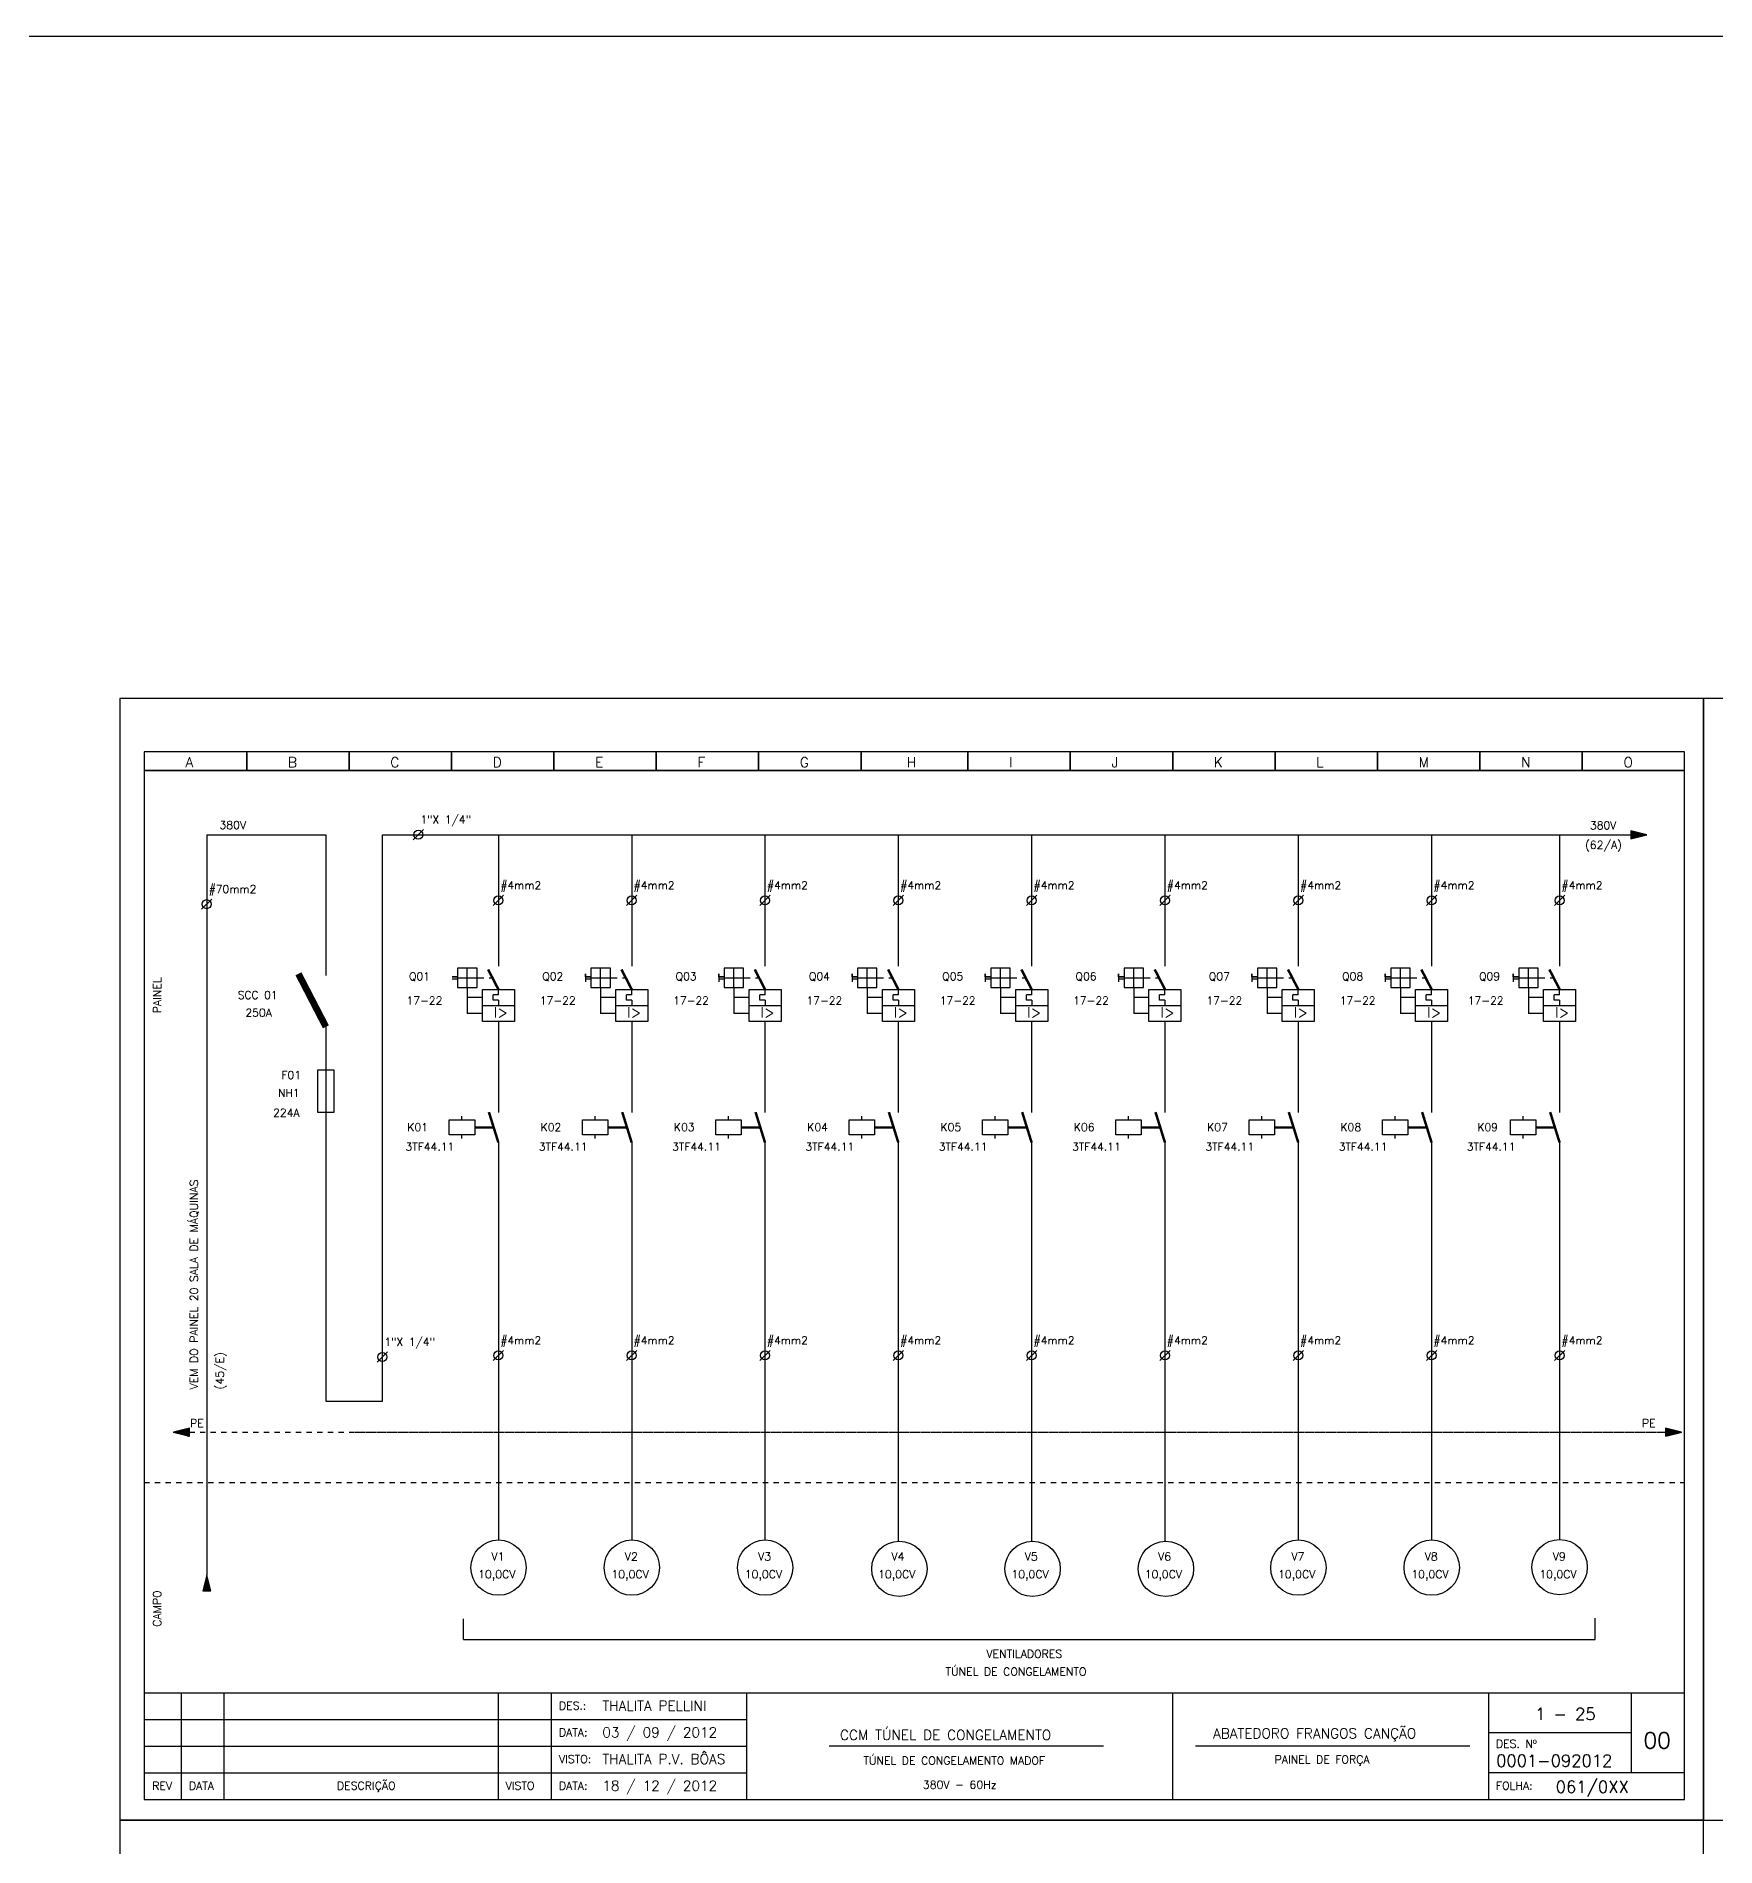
# Model space of a CAD drawing. Header units: millimetres. Extents: x 1974 to 2560, y 1429 to 1567.
# Drawn here: x 2476.89 to 2508.38, y 1533.2 to 1567.14 of the extents above; entities that cross this region are included whole.
import ezdxf

# ---------------------------------------------------------------- set-up
doc = ezdxf.new("R2010")
doc.units = ezdxf.units.MM
for name, pattern in [('DASHDOT2', [0.5, 0.25, -0.125, 0, -0.125]), ('DASHED', [0.75, 0.5, -0.25]), ('HIDDEN2', [0.1875, 0.125, -0.0625])]:
    doc.linetypes.add(name, pattern=pattern)
for name, color, linetype in [('1', 5, 'Continuous'), ('ALIMENTAÇÃO', 6, 'Continuous'), ('CONECTOR_SAK', 2, 'Continuous'), ('DISJUNTOR', 5, 'Continuous'), ('EQUIPAMENTOS', 5, 'Continuous'), ('MARGEM', 1, 'Continuous'), ('MOTORES', 5, 'Continuous'), ('PAINEL', 7, 'Continuous'), ('soft', 5, 'Continuous'), ('TERRA', 3, 'DASHED'), ('TEXTO', 4, 'Continuous'), ('TEXTO_2', 5, 'Continuous'), ('TIMBRE', 7, 'Continuous')]:
    doc.layers.add(name, color=color, linetype=linetype)
doc.styles.add('REGUA60', font='romans.shx', dxfattribs={"height": 2})
doc.styles.add('ROMANC', font='romanc.shx', dxfattribs={"height": 0.55})
doc.styles.add('ROMANS', font='romans.shx', dxfattribs={"height": 37})

msp = doc.modelspace()

# ---------------------------------------------------------------- hatches: boundary and pattern name
at = {"layer": 'EQUIPAMENTOS'}
for points in [[(2507.088, 1552.171), (2506.788, 1552.246), (2506.788, 1552.096)], [(2480.158, 1537.993), (2480.083, 1538.293), (2480.008, 1537.993)], [(2480.158, 1537.993), (2480.083, 1538.293), (2480.008, 1537.993)]]:
    msp.add_hatch(color=256, dxfattribs=at).paths.add_polyline_path(points)
at = {"layer": 'TERRA'}
h = msp.add_hatch(dxfattribs=at)
h.set_pattern_fill('ANSI31', color=256, scale=0.004, angle=180, style=0)
h.set_pattern_definition([(225, (2536.7115228, 1589.5872142), (0.0003535533906, -0.0003535533906), [])])
h.paths.add_polyline_path([(2479.457, 1540.967), (2479.757, 1540.967), (2479.757, 1541.042)])
h.paths.add_polyline_path([(2479.757, 1540.892), (2479.757, 1540.967), (2479.457, 1540.967)])
h = msp.add_hatch(dxfattribs=at)
h.set_pattern_fill('ANSI31', color=256, scale=0.004, style=0)
h.set_pattern_definition([(45, (2450.4870686, 1492.34762667), (-0.0003535533906, 0.0003535533906), [])])
h.paths.add_polyline_path([(2507.742, 1540.967), (2507.442, 1540.967), (2507.442, 1540.892)])
h.paths.add_polyline_path([(2507.442, 1541.042), (2507.442, 1540.967), (2507.742, 1540.967)])

# ---------------------------------------------------------------- linework, layer by layer
for p, q in [((2484.898, 1537.085), (2484.898, 1537.472)), ((2506.118, 1537.085), (2506.118, 1537.48)), ((2484.898, 1537.085), (2506.118, 1537.085))]:
    msp.add_line(p, q)
at = {"layer": '1'}
for p, q in [((2485.152, 1549.668), (2484.788, 1549.668)), ((2484.788, 1549.668), (2484.788, 1549.304)), ((2484.97, 1549.304), (2484.97, 1549.668)), ((2485.152, 1549.304), (2485.152, 1549.668)), ((2487.652, 1549.668), (2487.288, 1549.668)), ((2487.288, 1549.668), (2487.288, 1549.304)), ((2487.47, 1549.304), (2487.47, 1549.668)), ((2487.652, 1549.304), (2487.652, 1549.668)), ((2490.152, 1549.668), (2489.788, 1549.668)), ((2489.788, 1549.668), (2489.788, 1549.304)), ((2489.97, 1549.304), (2489.97, 1549.668)), ((2490.152, 1549.304), (2490.152, 1549.668)), ((2492.652, 1549.668), (2492.288, 1549.668)), ((2492.288, 1549.668), (2492.288, 1549.304)), ((2492.47, 1549.304), (2492.47, 1549.668)), ((2492.652, 1549.304), (2492.652, 1549.668)), ((2495.152, 1549.668), (2494.788, 1549.668)), ((2494.788, 1549.668), (2494.788, 1549.304)), ((2494.97, 1549.304), (2494.97, 1549.668)), ((2495.152, 1549.304), (2495.152, 1549.668)), ((2497.652, 1549.668), (2497.288, 1549.668)), ((2497.288, 1549.668), (2497.288, 1549.304)), ((2497.47, 1549.304), (2497.47, 1549.668)), ((2497.652, 1549.304), (2497.652, 1549.668)), ((2500.152, 1549.668), (2499.788, 1549.668)), ((2499.788, 1549.668), (2499.788, 1549.304)), ((2499.97, 1549.304), (2499.97, 1549.668)), ((2500.152, 1549.304), (2500.152, 1549.668)), ((2502.652, 1549.668), (2502.288, 1549.668)), ((2502.288, 1549.668), (2502.288, 1549.304)), ((2502.47, 1549.304), (2502.47, 1549.668)), ((2502.652, 1549.304), (2502.652, 1549.668)), ((2505.053, 1549.668), (2504.689, 1549.668)), ((2504.689, 1549.668), (2504.689, 1549.304)), ((2504.871, 1549.304), (2504.871, 1549.668)), ((2505.053, 1549.304), (2505.053, 1549.668)), ((2484.788, 1549.507), (2484.684, 1549.507)), ((2484.684, 1549.507), (2484.788, 1549.507)), ((2484.684, 1549.466), (2484.788, 1549.466)), ((2484.788, 1549.486), (2485.152, 1549.486)), ((2484.788, 1549.304), (2485.152, 1549.304)), ((2487.184, 1549.559), (2487.184, 1549.414)), ((2487.184, 1549.507), (2487.184, 1549.559)), ((2487.288, 1549.507), (2487.184, 1549.507)), ((2487.184, 1549.507), (2487.288, 1549.507)), ((2487.184, 1549.466), (2487.288, 1549.466)), ((2487.288, 1549.486), (2487.652, 1549.486)), ((2487.288, 1549.304), (2487.652, 1549.304)), ((2489.684, 1549.559), (2489.684, 1549.414)), ((2489.684, 1549.507), (2489.684, 1549.559)), ((2489.788, 1549.507), (2489.684, 1549.507)), ((2489.684, 1549.507), (2489.788, 1549.507)), ((2489.684, 1549.466), (2489.788, 1549.466)), ((2489.788, 1549.486), (2490.152, 1549.486)), ((2489.788, 1549.304), (2490.152, 1549.304)), ((2492.184, 1549.559), (2492.184, 1549.414)), ((2492.184, 1549.507), (2492.184, 1549.559)), ((2492.288, 1549.507), (2492.184, 1549.507)), ((2492.184, 1549.507), (2492.288, 1549.507)), ((2492.184, 1549.466), (2492.288, 1549.466)), ((2492.288, 1549.486), (2492.652, 1549.486)), ((2492.288, 1549.304), (2492.652, 1549.304)), ((2494.684, 1549.559), (2494.684, 1549.414)), ((2494.684, 1549.507), (2494.684, 1549.559)), ((2494.788, 1549.507), (2494.684, 1549.507)), ((2494.684, 1549.507), (2494.788, 1549.507)), ((2494.684, 1549.466), (2494.788, 1549.466)), ((2494.788, 1549.486), (2495.152, 1549.486)), ((2494.788, 1549.304), (2495.152, 1549.304)), ((2497.184, 1549.559), (2497.184, 1549.414)), ((2497.184, 1549.507), (2497.184, 1549.559)), ((2497.288, 1549.507), (2497.184, 1549.507)), ((2497.184, 1549.507), (2497.288, 1549.507)), ((2497.184, 1549.466), (2497.288, 1549.466)), ((2497.288, 1549.486), (2497.652, 1549.486)), ((2497.288, 1549.304), (2497.652, 1549.304)), ((2499.684, 1549.559), (2499.684, 1549.414)), ((2499.684, 1549.507), (2499.684, 1549.559)), ((2499.788, 1549.507), (2499.684, 1549.507)), ((2499.684, 1549.507), (2499.788, 1549.507)), ((2499.684, 1549.466), (2499.788, 1549.466)), ((2499.788, 1549.486), (2500.152, 1549.486)), ((2499.788, 1549.304), (2500.152, 1549.304)), ((2502.184, 1549.559), (2502.184, 1549.414)), ((2502.184, 1549.507), (2502.184, 1549.559)), ((2502.288, 1549.507), (2502.184, 1549.507)), ((2502.184, 1549.507), (2502.288, 1549.507)), ((2502.184, 1549.466), (2502.288, 1549.466)), ((2502.288, 1549.486), (2502.652, 1549.486)), ((2502.288, 1549.304), (2502.652, 1549.304)), ((2504.585, 1549.559), (2504.585, 1549.414)), ((2504.585, 1549.507), (2504.585, 1549.559)), ((2504.689, 1549.507), (2504.585, 1549.507)), ((2504.585, 1549.507), (2504.689, 1549.507)), ((2504.585, 1549.466), (2504.689, 1549.466)), ((2504.689, 1549.486), (2505.053, 1549.486)), ((2504.689, 1549.304), (2505.053, 1549.304))]:
    msp.add_line(p, q, dxfattribs=at)
at = {"layer": 'ALIMENTAÇÃO'}
for p, q in [((2482.318, 1552.171), (2482.318, 1549.529)), ((2483.377, 1541.548), (2483.377, 1552.171)), ((2482.318, 1548.568), (2482.318, 1541.548)), ((2482.318, 1541.548), (2483.377, 1541.548))]:
    msp.add_line(p, q, dxfattribs=at)
at = {"layer": 'ALIMENTAÇÃO', "color": 6}
for p, q in [((2485.552, 1552.171), (2485.552, 1549.706)), ((2488.052, 1552.171), (2488.052, 1549.706)), ((2490.552, 1552.171), (2490.552, 1549.706)), ((2493.052, 1552.171), (2493.052, 1549.706)), ((2495.552, 1552.171), (2495.552, 1549.706)), ((2498.052, 1552.171), (2498.052, 1549.706)), ((2500.552, 1552.171), (2500.552, 1549.706)), ((2503.052, 1552.171), (2503.052, 1549.706)), ((2505.453, 1552.171), (2505.453, 1549.706)), ((2485.552, 1548.668), (2485.552, 1546.963)), ((2488.052, 1548.668), (2488.052, 1546.963)), ((2490.552, 1548.668), (2490.552, 1546.963)), ((2493.052, 1548.668), (2493.052, 1546.963)), ((2495.552, 1548.668), (2495.552, 1546.963)), ((2498.052, 1548.668), (2498.052, 1546.963)), ((2500.552, 1548.668), (2500.552, 1546.963)), ((2503.052, 1548.668), (2503.052, 1546.963)), ((2505.453, 1548.668), (2505.453, 1546.963)), ((2485.552, 1546.4), (2485.552, 1538.949)), ((2488.052, 1546.4), (2488.052, 1538.949)), ((2490.552, 1546.4), (2490.552, 1538.949)), ((2493.052, 1546.4), (2493.052, 1538.925)), ((2495.552, 1546.4), (2495.552, 1538.925)), ((2498.052, 1546.4), (2498.052, 1538.925)), ((2500.552, 1546.4), (2500.552, 1538.949)), ((2503.052, 1546.4), (2503.052, 1538.949)), ((2505.453, 1546.4), (2505.453, 1542.407)), ((2505.453, 1542.407), (2505.453, 1538.957))]:
    msp.add_line(p, q, dxfattribs=at)
at = {"layer": 'CONECTOR_SAK'}
for p, q in [((2484.148, 1552.267), (2483.957, 1552.075)), ((2480.179, 1550.964), (2479.988, 1550.772)), ((2485.648, 1551.035), (2485.457, 1550.842)), ((2488.148, 1551.035), (2487.957, 1550.842)), ((2490.648, 1551.035), (2490.457, 1550.842)), ((2493.148, 1551.035), (2492.957, 1550.842)), ((2495.648, 1551.035), (2495.457, 1550.842)), ((2498.148, 1551.035), (2497.957, 1550.842)), ((2500.648, 1551.035), (2500.457, 1550.842)), ((2503.148, 1551.035), (2502.957, 1550.842)), ((2505.549, 1551.035), (2505.358, 1550.842)), ((2483.472, 1542.474), (2483.282, 1542.282)), ((2485.648, 1542.503), (2485.457, 1542.311)), ((2488.148, 1542.503), (2487.957, 1542.311)), ((2490.648, 1542.503), (2490.457, 1542.311)), ((2493.148, 1542.503), (2492.957, 1542.311)), ((2495.648, 1542.503), (2495.457, 1542.311)), ((2498.148, 1542.503), (2497.957, 1542.311)), ((2500.648, 1542.503), (2500.457, 1542.311)), ((2503.148, 1542.503), (2502.957, 1542.311)), ((2505.549, 1542.503), (2505.358, 1542.311))]:
    msp.add_line(p, q, dxfattribs=at)
for centre in [(2484.052, 1552.171), (2480.083, 1550.868), (2485.552, 1550.938), (2488.052, 1550.938), (2490.552, 1550.938), (2493.052, 1550.938), (2495.552, 1550.938), (2498.052, 1550.938), (2500.552, 1550.938), (2503.052, 1550.938), (2505.453, 1550.938), (2485.552, 1542.407), (2488.052, 1542.407), (2490.552, 1542.407), (2493.052, 1542.407), (2495.552, 1542.407), (2498.052, 1542.407), (2500.552, 1542.407), (2503.052, 1542.407), (2505.453, 1542.407), (2483.377, 1542.378)]:
    msp.add_circle(centre, 0.0846, dxfattribs=at)
at = {"layer": 'DISJUNTOR'}
for p, q in [((2484.97, 1549.304), (2484.97, 1548.818)), ((2485.553, 1549.17), (2485.553, 1549.27)), ((2487.47, 1549.304), (2487.47, 1548.818)), ((2488.053, 1549.17), (2488.053, 1549.27)), ((2489.97, 1549.304), (2489.97, 1548.818)), ((2490.553, 1549.17), (2490.553, 1549.27)), ((2492.47, 1549.304), (2492.47, 1548.818)), ((2493.053, 1549.17), (2493.053, 1549.27)), ((2494.97, 1549.304), (2494.97, 1548.818)), ((2495.553, 1549.17), (2495.553, 1549.27)), ((2497.47, 1549.304), (2497.47, 1548.818)), ((2498.053, 1549.17), (2498.053, 1549.27)), ((2499.97, 1549.304), (2499.97, 1548.818)), ((2500.553, 1549.17), (2500.553, 1549.27)), ((2502.47, 1549.304), (2502.47, 1548.818)), ((2503.053, 1549.17), (2503.053, 1549.27)), ((2504.871, 1549.304), (2504.871, 1548.818)), ((2505.454, 1549.17), (2505.454, 1549.27)), ((2485.252, 1549.118), (2484.97, 1549.118)), ((2485.253, 1548.97), (2485.853, 1548.97)), ((2485.553, 1549.17), (2485.453, 1549.17)), ((2485.453, 1549.07), (2485.453, 1549.17)), ((2485.553, 1549.07), (2485.453, 1549.07)), ((2485.553, 1549.07), (2485.553, 1548.97)), ((2487.752, 1549.118), (2487.47, 1549.118)), ((2487.753, 1548.97), (2488.353, 1548.97)), ((2488.053, 1549.17), (2487.953, 1549.17)), ((2487.953, 1549.07), (2487.953, 1549.17)), ((2488.053, 1549.07), (2487.953, 1549.07)), ((2488.053, 1549.07), (2488.053, 1548.97)), ((2490.252, 1549.118), (2489.97, 1549.118)), ((2490.253, 1548.97), (2490.853, 1548.97)), ((2490.553, 1549.17), (2490.453, 1549.17)), ((2490.453, 1549.07), (2490.453, 1549.17)), ((2490.553, 1549.07), (2490.453, 1549.07)), ((2490.553, 1549.07), (2490.553, 1548.97)), ((2492.752, 1549.118), (2492.47, 1549.118)), ((2492.753, 1548.97), (2493.353, 1548.97)), ((2493.053, 1549.17), (2492.953, 1549.17)), ((2492.953, 1549.07), (2492.953, 1549.17)), ((2493.053, 1549.07), (2492.953, 1549.07)), ((2493.053, 1549.07), (2493.053, 1548.97)), ((2495.252, 1549.118), (2494.97, 1549.118)), ((2495.253, 1548.97), (2495.853, 1548.97)), ((2495.553, 1549.17), (2495.453, 1549.17)), ((2495.453, 1549.07), (2495.453, 1549.17)), ((2495.553, 1549.07), (2495.453, 1549.07)), ((2495.553, 1549.07), (2495.553, 1548.97)), ((2497.752, 1549.118), (2497.47, 1549.118)), ((2497.753, 1548.97), (2498.353, 1548.97)), ((2498.053, 1549.17), (2497.953, 1549.17)), ((2497.953, 1549.07), (2497.953, 1549.17)), ((2498.053, 1549.07), (2497.953, 1549.07)), ((2498.053, 1549.07), (2498.053, 1548.97)), ((2500.252, 1549.118), (2499.97, 1549.118)), ((2500.253, 1548.97), (2500.853, 1548.97)), ((2500.553, 1549.17), (2500.453, 1549.17)), ((2500.453, 1549.07), (2500.453, 1549.17)), ((2500.553, 1549.07), (2500.453, 1549.07)), ((2500.553, 1549.07), (2500.553, 1548.97)), ((2502.752, 1549.118), (2502.47, 1549.118)), ((2502.753, 1548.97), (2503.353, 1548.97)), ((2503.053, 1549.17), (2502.953, 1549.17)), ((2502.953, 1549.07), (2502.953, 1549.17)), ((2503.053, 1549.07), (2502.953, 1549.07)), ((2503.053, 1549.07), (2503.053, 1548.97)), ((2505.153, 1549.118), (2504.871, 1549.118)), ((2505.154, 1548.97), (2505.754, 1548.97)), ((2505.454, 1549.17), (2505.354, 1549.17)), ((2505.354, 1549.07), (2505.354, 1549.17)), ((2505.454, 1549.07), (2505.354, 1549.07)), ((2505.454, 1549.07), (2505.454, 1548.97)), ((2485.252, 1548.818), (2484.97, 1548.818)), ((2487.752, 1548.818), (2487.47, 1548.818)), ((2490.252, 1548.818), (2489.97, 1548.818)), ((2492.752, 1548.818), (2492.47, 1548.818)), ((2495.252, 1548.818), (2494.97, 1548.818)), ((2497.752, 1548.818), (2497.47, 1548.818)), ((2500.252, 1548.818), (2499.97, 1548.818)), ((2502.752, 1548.818), (2502.47, 1548.818)), ((2505.153, 1548.818), (2504.871, 1548.818))]:
    msp.add_line(p, q, dxfattribs=at)
at = {"layer": 'DISJUNTOR', "linetype": 'HIDDEN2'}
for p, q in [((2485.152, 1549.486), (2485.452, 1549.486)), ((2487.652, 1549.486), (2487.952, 1549.486)), ((2490.152, 1549.486), (2490.452, 1549.486)), ((2492.652, 1549.486), (2492.952, 1549.486)), ((2495.152, 1549.486), (2495.452, 1549.486)), ((2497.652, 1549.486), (2497.952, 1549.486)), ((2500.152, 1549.486), (2500.452, 1549.486)), ((2502.652, 1549.486), (2502.952, 1549.486)), ((2505.053, 1549.486), (2505.353, 1549.486))]:
    msp.add_line(p, q, dxfattribs=at)
at = {"layer": 'DISJUNTOR'}
for points, const_width in [([(2482.318, 1548.568), (2481.803, 1549.563)], 0.126), ([(2485.553, 1549.27), (2485.36, 1549.644)], 0.0472), ([(2488.053, 1549.27), (2487.86, 1549.644)], 0.0472), ([(2490.553, 1549.27), (2490.36, 1549.644)], 0.0472), ([(2493.053, 1549.27), (2492.86, 1549.644)], 0.0472), ([(2495.553, 1549.27), (2495.36, 1549.644)], 0.0472), ([(2498.053, 1549.27), (2497.86, 1549.644)], 0.0472), ([(2500.553, 1549.27), (2500.36, 1549.644)], 0.0472), ([(2503.053, 1549.27), (2502.86, 1549.644)], 0.0472), ([(2505.454, 1549.27), (2505.261, 1549.644)], 0.0472)]:
    msp.add_lwpolyline(points, dxfattribs=dict(at, const_width=const_width))
for points in [[(2485.253, 1549.27), (2485.853, 1549.27), (2485.853, 1548.67), (2485.253, 1548.67)], [(2487.753, 1549.27), (2488.353, 1549.27), (2488.353, 1548.67), (2487.753, 1548.67)], [(2490.253, 1549.27), (2490.853, 1549.27), (2490.853, 1548.67), (2490.253, 1548.67)], [(2492.753, 1549.27), (2493.353, 1549.27), (2493.353, 1548.67), (2492.753, 1548.67)], [(2495.253, 1549.27), (2495.853, 1549.27), (2495.853, 1548.67), (2495.253, 1548.67)], [(2497.753, 1549.27), (2498.353, 1549.27), (2498.353, 1548.67), (2497.753, 1548.67)], [(2500.253, 1549.27), (2500.853, 1549.27), (2500.853, 1548.67), (2500.253, 1548.67)], [(2502.753, 1549.27), (2503.353, 1549.27), (2503.353, 1548.67), (2502.753, 1548.67)], [(2505.154, 1549.27), (2505.754, 1549.27), (2505.754, 1548.67), (2505.154, 1548.67)]]:
    msp.add_lwpolyline(points, close=True, dxfattribs=at)
at = {"layer": 'EQUIPAMENTOS'}
for p, q in [((2480.083, 1552.171), (2482.318, 1552.171)), ((2483.377, 1552.171), (2485.318, 1552.171)), ((2485.318, 1552.171), (2507.088, 1552.171)), ((2484.87, 1546.824), (2484.87, 1546.896)), ((2487.37, 1546.824), (2487.37, 1546.896)), ((2489.87, 1546.824), (2489.87, 1546.896)), ((2492.37, 1546.824), (2492.37, 1546.896)), ((2494.87, 1546.824), (2494.87, 1546.896)), ((2497.37, 1546.824), (2497.37, 1546.896)), ((2499.87, 1546.824), (2499.87, 1546.896)), ((2502.37, 1546.824), (2502.37, 1546.896)), ((2504.771, 1546.824), (2504.771, 1546.896)), ((2484.87, 1546.474), (2484.87, 1546.545)), ((2485.108, 1546.694), (2485.46, 1546.694)), ((2485.108, 1546.674), (2485.467, 1546.674)), ((2487.37, 1546.474), (2487.37, 1546.545)), ((2487.608, 1546.694), (2487.96, 1546.694)), ((2487.608, 1546.674), (2487.967, 1546.674)), ((2489.87, 1546.474), (2489.87, 1546.545)), ((2490.108, 1546.694), (2490.46, 1546.694)), ((2490.108, 1546.674), (2490.467, 1546.674)), ((2492.37, 1546.474), (2492.37, 1546.545)), ((2492.608, 1546.694), (2492.96, 1546.694)), ((2492.608, 1546.674), (2492.967, 1546.674)), ((2494.87, 1546.474), (2494.87, 1546.545)), ((2495.108, 1546.694), (2495.46, 1546.694)), ((2495.108, 1546.674), (2495.467, 1546.674)), ((2497.37, 1546.474), (2497.37, 1546.545)), ((2497.608, 1546.694), (2497.96, 1546.694)), ((2497.608, 1546.674), (2497.967, 1546.674)), ((2499.87, 1546.474), (2499.87, 1546.545)), ((2500.108, 1546.694), (2500.46, 1546.694)), ((2500.108, 1546.674), (2500.467, 1546.674)), ((2502.37, 1546.474), (2502.37, 1546.545)), ((2502.608, 1546.694), (2502.96, 1546.694)), ((2502.608, 1546.674), (2502.967, 1546.674)), ((2504.771, 1546.474), (2504.771, 1546.545)), ((2505.009, 1546.694), (2505.361, 1546.694)), ((2505.009, 1546.674), (2505.367, 1546.674))]:
    msp.add_line(p, q, dxfattribs=at)
for points in [[(2267.845, 1567.141), (2559.507, 1567.141), (2559.507, 1444.388), (2267.845, 1444.388)], [(2482.168, 1547.763), (2482.468, 1547.763), (2482.468, 1546.963), (2482.168, 1546.963)], [(2484.632, 1546.545), (2484.632, 1546.824), (2485.108, 1546.824), (2485.108, 1546.545)], [(2487.132, 1546.545), (2487.132, 1546.824), (2487.608, 1546.824), (2487.608, 1546.545)], [(2489.632, 1546.545), (2489.632, 1546.824), (2490.108, 1546.824), (2490.108, 1546.545)], [(2492.132, 1546.545), (2492.132, 1546.824), (2492.608, 1546.824), (2492.608, 1546.545)], [(2494.632, 1546.545), (2494.632, 1546.824), (2495.108, 1546.824), (2495.108, 1546.545)], [(2497.132, 1546.545), (2497.132, 1546.824), (2497.608, 1546.824), (2497.608, 1546.545)], [(2499.632, 1546.545), (2499.632, 1546.824), (2500.108, 1546.824), (2500.108, 1546.545)], [(2502.132, 1546.545), (2502.132, 1546.824), (2502.608, 1546.824), (2502.608, 1546.545)], [(2504.533, 1546.545), (2504.533, 1546.824), (2505.009, 1546.824), (2505.009, 1546.545)]]:
    msp.add_lwpolyline(points, close=True, dxfattribs=at)
for points in [[(2506.788, 1552.096), (2507.088, 1552.171), (2506.788, 1552.246), (2506.788, 1552.096)], [(2480.158, 1537.993), (2480.083, 1538.293), (2480.008, 1537.993), (2480.158, 1537.993)]]:
    msp.add_lwpolyline(points, dxfattribs=at)
at = {"layer": 'EQUIPAMENTOS', "const_width": 0.0472}
for points in [[(2485.552, 1546.4), (2485.375, 1546.969)], [(2488.052, 1546.4), (2487.875, 1546.969)], [(2490.552, 1546.4), (2490.375, 1546.969)], [(2493.052, 1546.4), (2492.875, 1546.969)], [(2495.552, 1546.4), (2495.375, 1546.969)], [(2498.052, 1546.4), (2497.875, 1546.969)], [(2500.552, 1546.4), (2500.375, 1546.969)], [(2503.052, 1546.4), (2502.875, 1546.969)], [(2505.453, 1546.4), (2505.276, 1546.969)]]:
    msp.add_lwpolyline(points, dxfattribs=at)
at = {"layer": 'MARGEM', "color": 7}
for points in [[(2478.451, 1533.696), (2508.151, 1533.696), (2508.151, 1554.721), (2478.451, 1554.721)], [(2508.151, 1533.696), (2537.851, 1533.696), (2537.851, 1554.721), (2508.151, 1554.721)], [(2478.451, 1512.671), (2508.151, 1512.671), (2508.151, 1533.696), (2478.451, 1533.696)]]:
    msp.add_lwpolyline(points, close=True, dxfattribs=at)
at = {"layer": 'MOTORES'}
for centre in [(2485.555, 1538.429), (2488.055, 1538.429), (2490.555, 1538.429), (2493.072, 1538.406), (2495.57, 1538.406), (2498.07, 1538.406), (2500.555, 1538.429), (2503.055, 1538.429), (2505.453, 1538.438)]:
    msp.add_circle(centre, 0.519, dxfattribs=at)
at = {"layer": 'PAINEL', "color": 12, "linetype": 'HIDDEN2', "ltscale": 0.005}
msp.add_line((2478.913, 1540.027), (2507.798, 1540.027), dxfattribs=at)
at = {"layer": 'soft'}
msp.add_line((2480.083, 1552.171), (2480.083, 1538.293), dxfattribs=at)
at = {"layer": 'TERRA', "linetype": 'DASHDOT2', "ltscale": 0.0025}
for p, q in [((2479.757, 1540.967), (2507.442, 1540.967)), ((2479.757, 1540.967), (2507.442, 1540.967)), ((2482.868, 1540.967), (2507.742, 1540.967))]:
    msp.add_line(p, q, dxfattribs=at)
at = {"layer": 'TERRA'}
for points in [[(2479.757, 1541.042), (2479.457, 1540.967), (2479.757, 1540.892), (2479.757, 1541.042)], [(2479.757, 1541.042), (2479.457, 1540.967), (2479.757, 1540.892), (2479.757, 1541.042)], [(2507.442, 1540.892), (2507.742, 1540.967), (2507.442, 1541.042), (2507.442, 1540.892)], [(2507.442, 1540.892), (2507.742, 1540.967), (2507.442, 1541.042), (2507.442, 1540.892)]]:
    msp.add_lwpolyline(points, dxfattribs=at)
at = {"layer": 'TIMBRE', "color": 12}
msp.add_line((2507.798, 1553.721), (2478.913, 1553.721), dxfattribs=at)
at = {"layer": 'TIMBRE'}
for p, q in [((2478.913, 1536.084), (2507.798, 1536.084)), ((2479.613, 1534.084), (2479.613, 1536.084)), ((2480.413, 1534.084), (2480.413, 1536.084)), ((2485.551, 1536.084), (2485.551, 1534.084)), ((2486.551, 1534.084), (2486.551, 1536.084)), ((2490.204, 1536.084), (2490.204, 1534.084)), ((2498.194, 1536.084), (2498.194, 1534.084)), ((2504.122, 1536.084), (2504.122, 1534.084)), ((2506.798, 1536.084), (2506.798, 1534.584)), ((2478.913, 1535.584), (2490.204, 1535.584)), ((2478.913, 1535.084), (2490.204, 1535.084)), ((2496.898, 1535.084), (2491.754, 1535.084)), ((2503.769, 1535.084), (2498.626, 1535.084)), ((2506.798, 1535.334), (2504.122, 1535.334)), ((2478.913, 1534.584), (2490.204, 1534.584)), ((2507.798, 1534.584), (2504.122, 1534.584))]:
    msp.add_line(p, q, dxfattribs=at)
at = {"layer": 'TIMBRE', "color": 12}
for points in [[(2478.913, 1553.371), (2480.833, 1553.371), (2480.833, 1553.721), (2478.913, 1553.721)], [(2480.833, 1553.371), (2482.753, 1553.371), (2482.753, 1553.721), (2480.833, 1553.721)], [(2482.753, 1553.371), (2484.673, 1553.371), (2484.673, 1553.721), (2482.753, 1553.721)], [(2484.673, 1553.371), (2486.593, 1553.371), (2486.593, 1553.721), (2484.673, 1553.721)], [(2486.593, 1553.371), (2488.513, 1553.371), (2488.513, 1553.721), (2486.593, 1553.721)], [(2488.513, 1553.371), (2490.433, 1553.371), (2490.433, 1553.721), (2488.513, 1553.721)], [(2490.433, 1553.371), (2492.353, 1553.371), (2492.353, 1553.721), (2490.433, 1553.721)], [(2492.353, 1553.371), (2494.358, 1553.371), (2494.358, 1553.721), (2492.353, 1553.721)], [(2494.358, 1553.371), (2496.278, 1553.371), (2496.278, 1553.721), (2494.358, 1553.721)], [(2496.278, 1553.371), (2498.198, 1553.371), (2498.198, 1553.721), (2496.278, 1553.721)], [(2498.198, 1553.371), (2500.118, 1553.371), (2500.118, 1553.721), (2498.198, 1553.721)], [(2500.118, 1553.371), (2502.038, 1553.371), (2502.038, 1553.721), (2500.118, 1553.721)], [(2502.038, 1553.371), (2503.958, 1553.371), (2503.958, 1553.721), (2502.038, 1553.721)], [(2503.958, 1553.371), (2505.878, 1553.371), (2505.878, 1553.721), (2503.958, 1553.721)], [(2505.878, 1553.371), (2507.798, 1553.371), (2507.798, 1553.721), (2505.878, 1553.721)], [(2478.913, 1534.084), (2507.798, 1534.084), (2507.798, 1553.371), (2478.913, 1553.371)]]:
    msp.add_lwpolyline(points, close=True, dxfattribs=at)

# ---------------------------------------------------------------- texts
at = {"style": 'ROMANS'}
for s, p in [('DES. Nº', (2504.258, 1535.053)), ('TÚNEL DE CONGELAMENTO MADOF', (2492.398, 1534.736)), ('PAINEL DE FORÇA', (2500.109, 1534.757)), ('380V - 60Hz', (2493.512, 1534.284)), ('FOLHA:', (2504.258, 1534.266))]:
    msp.add_text(s, height=0.15, dxfattribs=at).set_placement(p)
at = {"layer": 'TEXTO'}
for s, height, style, p in [('A', 0.188, 'ROMANS', (2479.686, 1553.434)), ('B', 0.188, 'ROMANS', (2481.606, 1553.434)), ('C', 0.188, 'ROMANS', (2483.526, 1553.434)), ('D', 0.188, 'ROMANS', (2485.446, 1553.434)), ('E', 0.188, 'ROMANS', (2487.366, 1553.434)), ('F', 0.188, 'ROMANS', (2489.286, 1553.434)), ('G', 0.188, 'ROMANS', (2491.206, 1553.434)), ('H', 0.188, 'ROMANS', (2493.21, 1553.434)), ('I', 0.188, 'ROMANS', (2495.13, 1553.434)), ('J', 0.188, 'ROMANS', (2497.05, 1553.434)), ('K', 0.188, 'ROMANS', (2498.97, 1553.434)), ('L', 0.188, 'ROMANS', (2500.89, 1553.434)), ('M', 0.188, 'ROMANS', (2502.81, 1553.434)), ('N', 0.188, 'ROMANS', (2504.73, 1553.434)), ('O', 0.188, 'ROMANS', (2506.65, 1553.434)), ('380V', 0.15, 'ROMANS', (2480.321, 1552.277)), ('1"X 1/4"', 0.148, 'ROMANS', (2484.089, 1552.38)), ('380V', 0.148, 'ROMANS', (2506.022, 1552.271)), ('(62/A)', 0.15, 'ROMANS', (2505.929, 1551.904)), ('#4mm2', 0.148, 'ROMANS', (2485.589, 1551.148)), ('#4mm2', 0.148, 'ROMANS', (2488.089, 1551.148)), ('#4mm2', 0.148, 'ROMANS', (2490.589, 1551.148)), ('#4mm2', 0.148, 'ROMANS', (2493.089, 1551.148)), ('#4mm2', 0.148, 'ROMANS', (2495.589, 1551.148)), ('#4mm2', 0.148, 'ROMANS', (2498.089, 1551.148)), ('#4mm2', 0.148, 'ROMANS', (2500.589, 1551.148)), ('#4mm2', 0.148, 'ROMANS', (2503.089, 1551.148)), ('#4mm2', 0.148, 'ROMANS', (2505.49, 1551.148)), ('#70mm2', 0.148, 'ROMANS', (2480.12, 1551.077)), ('Q01', 0.148, 'ROMANS', (2483.876, 1549.44)), ('Q02', 0.148, 'ROMANS', (2486.376, 1549.44)), ('Q03', 0.148, 'ROMANS', (2488.876, 1549.44)), ('Q04', 0.148, 'ROMANS', (2491.376, 1549.44)), ('Q05', 0.148, 'ROMANS', (2493.876, 1549.44)), ('Q06', 0.148, 'ROMANS', (2496.376, 1549.44)), ('Q07', 0.148, 'ROMANS', (2498.876, 1549.44)), ('Q08', 0.148, 'ROMANS', (2501.376, 1549.44)), ('Q09', 0.148, 'ROMANS', (2503.943, 1549.44)), ('SCC 01', 0.148, 'ROMANS', (2480.664, 1549.09)), ('17-22', 0.148, 'ROMANS', (2483.83, 1548.987)), ('17-22', 0.148, 'ROMANS', (2486.33, 1548.987)), ('17-22', 0.148, 'ROMANS', (2488.83, 1548.987)), ('17-22', 0.148, 'ROMANS', (2491.33, 1548.987)), ('17-22', 0.148, 'ROMANS', (2493.83, 1548.987)), ('17-22', 0.148, 'ROMANS', (2496.33, 1548.987)), ('17-22', 0.148, 'ROMANS', (2498.83, 1548.987)), ('17-22', 0.148, 'ROMANS', (2501.33, 1548.987)), ('17-22', 0.148, 'ROMANS', (2503.731, 1548.987)), ('250A', 0.148, 'ROMANS', (2480.809, 1548.759)), ('F01', 0.148, 'ROMANS', (2481.484, 1547.59)), ('NH1', 0.148, 'ROMANS', (2481.42, 1547.254)), ('224A', 0.148, 'ROMANS', (2481.329, 1546.884)), ('K01', 0.148, 'ROMANS', (2483.844, 1546.613)), ('K02', 0.148, 'ROMANS', (2486.344, 1546.613)), ('K03', 0.148, 'ROMANS', (2488.844, 1546.613)), ('K04', 0.148, 'ROMANS', (2491.344, 1546.613)), ('K05', 0.148, 'ROMANS', (2493.844, 1546.613)), ('K06', 0.148, 'ROMANS', (2496.344, 1546.613)), ('K07', 0.148, 'ROMANS', (2498.844, 1546.613)), ('K08', 0.148, 'ROMANS', (2501.344, 1546.613)), ('K09', 0.148, 'ROMANS', (2503.911, 1546.613)), ('3TF44.11', 0.148, 'ROMANS', (2483.811, 1546.247)), ('3TF44.11', 0.148, 'ROMANS', (2486.311, 1546.247)), ('3TF44.11', 0.148, 'ROMANS', (2488.811, 1546.247)), ('3TF44.11', 0.148, 'ROMANS', (2491.311, 1546.247)), ('3TF44.11', 0.148, 'ROMANS', (2493.811, 1546.247)), ('3TF44.11', 0.148, 'ROMANS', (2496.311, 1546.247)), ('3TF44.11', 0.148, 'ROMANS', (2498.811, 1546.247)), ('3TF44.11', 0.148, 'ROMANS', (2501.311, 1546.247)), ('3TF44.11', 0.148, 'ROMANS', (2503.712, 1546.247)), ('1"X 1/4"', 0.148, 'ROMANS', (2483.413, 1542.587)), ('#4mm2', 0.148, 'ROMANS', (2485.589, 1542.616)), ('#4mm2', 0.148, 'ROMANS', (2488.089, 1542.616)), ('#4mm2', 0.148, 'ROMANS', (2490.589, 1542.616)), ('#4mm2', 0.148, 'ROMANS', (2493.089, 1542.616)), ('#4mm2', 0.148, 'ROMANS', (2495.589, 1542.616)), ('#4mm2', 0.148, 'ROMANS', (2498.089, 1542.616)), ('#4mm2', 0.148, 'ROMANS', (2500.589, 1542.616)), ('#4mm2', 0.148, 'ROMANS', (2503.089, 1542.616)), ('#4mm2', 0.148, 'ROMANS', (2505.49, 1542.616)), ('PE', 0.15, 'ROMANS', (2479.769, 1541.062)), ('PE', 0.15, 'ROMANS', (2506.996, 1541.062)), ('V1', 0.15, 'REGUA60', (2485.423, 1538.563)), ('V2', 0.15, 'REGUA60', (2487.923, 1538.563)), ('V3', 0.15, 'REGUA60', (2490.423, 1538.563)), ('V4', 0.15, 'REGUA60', (2492.923, 1538.563)), ('V5', 0.15, 'REGUA60', (2495.423, 1538.563)), ('V6', 0.15, 'REGUA60', (2497.923, 1538.563)), ('V7', 0.15, 'REGUA60', (2500.423, 1538.563)), ('V8', 0.15, 'REGUA60', (2502.923, 1538.563)), ('V9', 0.15, 'REGUA60', (2505.324, 1538.563)), ('10,0CV', 0.15, 'REGUA60', (2485.172, 1538.231)), ('10,0CV', 0.15, 'REGUA60', (2487.672, 1538.231)), ('10,0CV', 0.15, 'REGUA60', (2490.172, 1538.231)), ('10,0CV', 0.15, 'REGUA60', (2492.672, 1538.231)), ('10,0CV', 0.15, 'REGUA60', (2495.172, 1538.231)), ('10,0CV', 0.15, 'REGUA60', (2497.672, 1538.231)), ('10,0CV', 0.15, 'REGUA60', (2500.172, 1538.231)), ('10,0CV', 0.15, 'REGUA60', (2502.672, 1538.231)), ('10,0CV', 0.15, 'REGUA60', (2505.072, 1538.231)), ('VENTILADORES', 0.15, 'REGUA60', (2494.704, 1536.737)), ('TÚNEL DE CONGELAMENTO', 0.15, 'REGUA60', (2493.938, 1536.404)), ('THALITA PELLINI', 0.1875, 'ROMANS', (2487.502, 1535.747)), ('03 / 09 / 2012', 0.1875, 'ROMANS', (2487.502, 1535.247)), ('THALITA P.V. BÔAS', 0.1875, 'ROMANS', (2487.502, 1534.747)), ('18 / 12 / 2012', 0.1875, 'ROMANS', (2487.502, 1534.247))]:
    msp.add_text(s, height=height, dxfattribs=dict(at, style=style)).set_placement(p)
at = {"layer": 'TEXTO', "style": 'REGUA60'}
for s, p in [('PAINEL', (2479.228, 1548.822)), ('VEM DO PAINEL 20 SALA DE MÁQUINAS', (2479.919, 1541.77)), ('(45/E)', (2480.403, 1541.77)), ('CAMPO', (2479.228, 1537.321))]:
    msp.add_text(s, height=0.15, rotation=90, dxfattribs=at).set_placement(p)
at = {"layer": 'TEXTO', "color": 150, "style": 'ROMANS'}
for s, height, p in [('DES.:', 0.15, (2486.688, 1535.766)), ('1 - 25', 0.225, (2504.992, 1535.573)), ('DATA:', 0.15, (2486.688, 1535.266)), ('00', 0.3, (2507.025, 1535.04)), ('VISTO:', 0.15, (2486.688, 1534.766)), ('0001-092012', 0.225, (2504.263, 1534.697)), ('REV', 0.15, (2479.061, 1534.266)), ('DATA', 0.15, (2479.749, 1534.266)), ('DESCRIÇÃO', 0.15, (2482.525, 1534.266)), ('VISTO', 0.15, (2485.688, 1534.266)), ('DATA:', 0.15, (2486.688, 1534.266)), ('061/0XX', 0.225, (2505.381, 1534.207))]:
    msp.add_text(s, height=height, dxfattribs=at).set_placement(p)
at = {"layer": 'TEXTO_2'}
for s, height, style, p in [('I>', 0.1927, 'REGUA60', (2485.468, 1548.743)), ('I>', 0.1927, 'REGUA60', (2487.968, 1548.743)), ('I>', 0.1927, 'REGUA60', (2490.468, 1548.743)), ('I>', 0.1927, 'REGUA60', (2492.968, 1548.743)), ('I>', 0.1927, 'REGUA60', (2495.468, 1548.743)), ('I>', 0.1927, 'REGUA60', (2497.968, 1548.743)), ('I>', 0.1927, 'REGUA60', (2500.468, 1548.743)), ('I>', 0.1927, 'REGUA60', (2502.968, 1548.743)), ('I>', 0.1927, 'REGUA60', (2505.369, 1548.743)), ('CCM TÚNEL DE CONGELAMENTO', 0.1875, 'ROMANC', (2491.958, 1535.199)), ('ABATEDORO FRANGOS CANÇÃO', 0.1875, 'ROMANC', (2498.955, 1535.228))]:
    msp.add_text(s, height=height, dxfattribs=dict(at, style=style)).set_placement(p)

doc.saveas('drawing.dxf')
